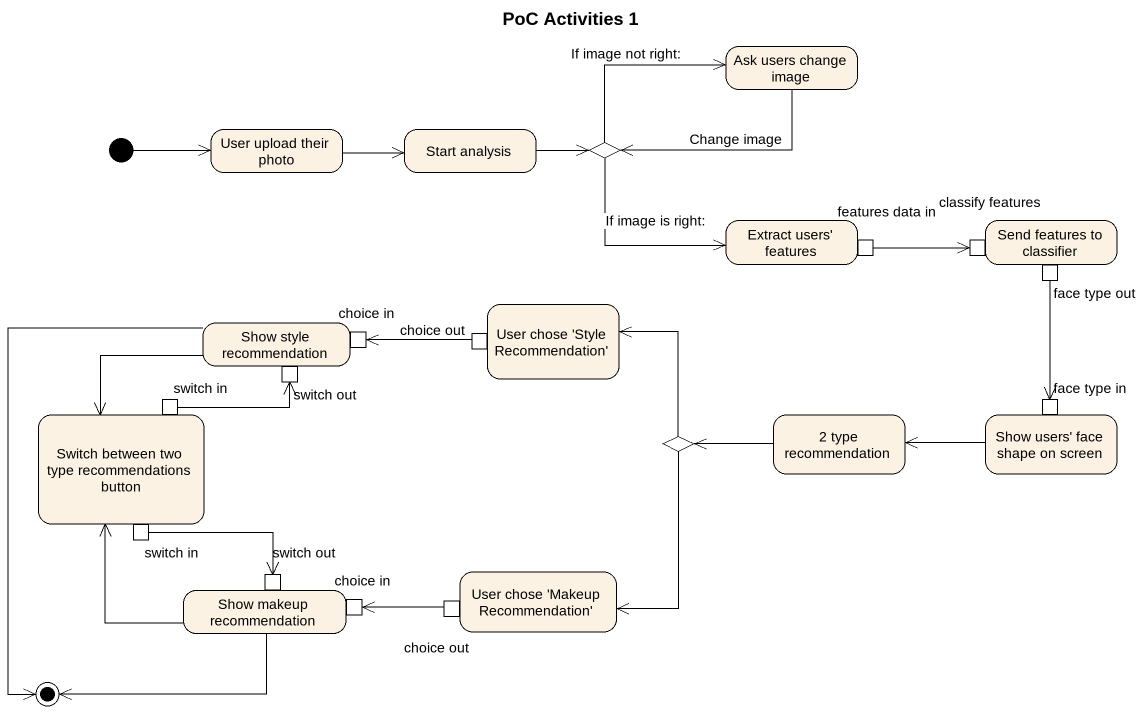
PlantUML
@startuml
title PoC Activities 1
hide empty description
state "Ask users change image" as Ask_users_change_image
state "User upload their photo" as User_upload_their_photo
state "Start analysis" as Start_analysis
state choice1 <<choice>>
state "Extract users' features" as Extract_users_features {
  state "features data in" as features_data_in <<outputPin>>
}
state "Send features to classifier" as Send_features_to_classifier {
  state "classify features" as classify_features <<inputPin>>
  state "face type out" as face_type_out <<outputPin>>
}
state "User chose 'Style Recommendation'" as User_chose_Style {
  state "choice out" as choice_out <<outputPin>>
}
state "Show style recommendation" as Show_style_recommendation {
  state "switch out" as switch_out <<inputPin>>
  state "choice in" as choice_in <<inputPin>>
}
state "Switch between two type recommendations button" as Switch_between_two_type {
  state "switch in" as switch_in <<outputPin>>
  state "switch in" as switch_in_2 <<outputPin>>
}
state "2 type recommendation" as s2_type_recommendation
state "Show users' face shape on screen" as Show_users_face_shape_on {
  state "face type in" as face_type_in <<inputPin>>
}
state choice2 <<choice>>
state "Show makeup recommendation" as Show_makeup_recommendation {
  state "switch out" as switch_out_2 <<inputPin>>
  state "choice in" as choice_in_2 <<inputPin>>
}
state "User chose 'Makeup Recommendation'" as User_chose_Makeup {
  state "choice out" as choice_out_2 <<outputPin>>
}
[*] -right-> User_upload_their_photo
Ask_users_change_image -left-> choice1 : Change image
User_upload_their_photo -right-> Start_analysis
Start_analysis -right-> choice1
choice1 -right-> Ask_users_change_image : If image not right:
choice1 -right-> Extract_users_features : If image is right:
features_data_in -right-> classify_features
face_type_out --> face_type_in
Show_style_recommendation --> Switch_between_two_type
choice_out -left-> choice_in
switch_in -right-> switch_out
s2_type_recommendation -left-> choice2
Show_users_face_shape_on -left-> s2_type_recommendation
choice2 -up-> User_chose_Style
choice2 --> User_chose_Makeup
switch_in_2 -right-> switch_out_2
Show_makeup_recommendation -up-> Switch_between_two_type
choice_out_2 -left-> choice_in_2
Show_style_recommendation --> [*]
Show_makeup_recommendation -left-> [*]
@enduml
